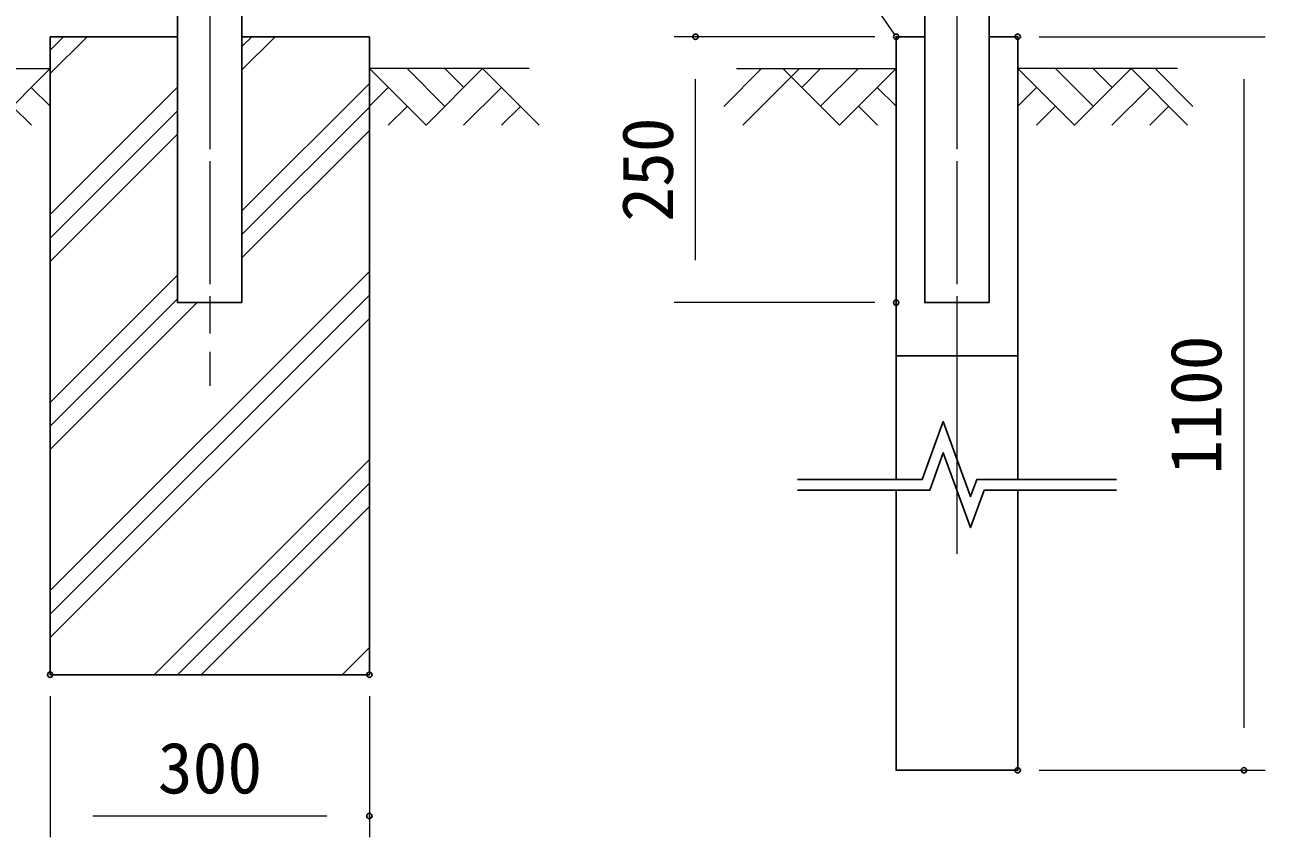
# Model space of a CAD drawing. Units: millimetres, scale not verified. Extents: x -4200 to 4200, y -2970 to 2970.
# Drawn here: x -720 to 446, y -907 to -143 of the extents above; entities that cross this region are included whole.
import ezdxf
from ezdxf.enums import TextEntityAlignment as Align

# ---------------------------------------------------------------- set-up
doc = ezdxf.new("R2010")
doc.units = ezdxf.units.MM
doc.header["$LTSCALE"] = 10
doc.header["$PDMODE"] = 32
doc.header["$PDSIZE"] = 5
doc.linetypes.add('USER1', pattern=[50.8, 31.75, -6.35, 6.35, -6.35])
for name, color, linetype, lineweight in [('0-3_D-STR1', 1, 'Continuous', 25), ('0-4_D-BMK', 2, 'USER1', 13), ('0-5_D-STR-DIM', 7, 'Continuous', 13), ('0-6_0', 7, 'Continuous', 25), ('0-9_D-STR4', 7, 'Continuous', 25), ('0-A_D-DCR-HCH', 7, 'Continuous', 13), ('0-D_D-STR-TXT', 7, 'Continuous', 13)]:
    doc.layers.add(name, color=color, linetype=linetype, lineweight=lineweight)
doc.layers.add('0-7_Defpoints', color=8, linetype='Continuous')
doc.styles.add('ＭＳ ゴシック', font='')
doc.styles.get('ＭＳ ゴシック').set_extended_font_data('MS Gothic')

msp = doc.modelspace()

# ---------------------------------------------------------------- linework, layer by layer
at = {"layer": '0-3_D-STR1'}
for p, q in [((-515.71, -128.33), (-515.71, -404.33)), ((186.46, -128.33), (186.46, -404.33))]:
    msp.add_line(p, q, dxfattribs=at)
for points in [[(-576.21, -134.33), (-576.21, -404.33), (-515.71, -404.33)], [(125.96, -134.33), (125.96, -404.33), (186.46, -404.33)]]:
    msp.add_lwpolyline(points, dxfattribs=at)
at = {"layer": '0-4_D-BMK'}
for p, q in [((-545.96, 1125.8), (-545.96, -433.5)), ((156.21, 1125.8), (156.21, -640.6)), ((-545.96, 1073.49), (-545.96, -482.5)), ((156.21, 1073.49), (156.21, -560.68))]:
    msp.add_line(p, q, dxfattribs=at)
at = {"layer": '0-5_D-STR-DIM'}
for p, q in [((79.06, -154.33), (-109.48, -154.33)), ((233.36, -154.33), (445.87, -154.33)), ((-89.48, -364.33), (-89.48, -194.33)), ((425.87, -194.33), (425.87, -804.16)), ((79.06, -404.33), (-109.48, -404.33)), ((-695.96, -774.33), (-695.96, -907.09)), ((-395.96, -774.33), (-395.96, -907.09)), ((233.36, -844.16), (445.87, -844.16)), ((-655.96, -887.09), (-435.96, -887.09))]:
    msp.add_line(p, q, dxfattribs=at)
at = {"layer": '0-6_0'}
for points in [[(125.96, -154.33), (99.06, -154.33), (99.06, -570.74)], [(213.36, -570.74), (213.36, -154.33), (186.46, -154.33)], [(6.21, -570.74), (123.56, -570.74), (143.39, -516.26), (169.04, -586.74), (174.86, -570.74), (306.21, -570.74)], [(6.21, -580.74), (130.56, -580.74), (143.39, -545.5), (169.04, -615.98), (181.86, -580.74), (306.21, -580.74)], [(99.06, -580.74), (99.06, -844.16), (213.36, -844.16), (213.36, -580.74)]]:
    msp.add_lwpolyline(points, dxfattribs=at)
at = {"layer": '0-7_Defpoints'}
for p in [(-89.48, -154.33), (99.06, -154.33), (213.36, -154.33), (99.06, -404.33), (-695.96, -754.33), (-395.96, -754.33), (213.36, -844.16), (425.87, -844.16), (-395.96, -887.09)]:
    msp.add_point(p, dxfattribs=at)
at = {"layer": '0-9_D-STR4'}
for p, q in [((-695.96, -154.33), (-695.96, -754.33)), ((-576.21, -154.33), (-695.96, -154.33)), ((-395.96, -154.33), (-515.71, -154.33)), ((-395.96, -154.33), (-395.96, -754.33)), ((99.06, -454.33), (213.36, -454.33)), ((-695.96, -754.33), (-395.96, -754.33))]:
    msp.add_line(p, q, dxfattribs=at)
at = {"layer": '0-A_D-DCR-HCH'}
for p, q in [((-695.96, -189.03), (-661.26, -154.33)), ((-695.96, -166.93), (-683.35, -154.33)), ((-515.71, -185.56), (-484.48, -154.33)), ((-515.71, -163.46), (-506.58, -154.33)), ((-845.96, -184.33), (-695.96, -184.33)), ((-749.17, -237.54), (-695.96, -184.33)), ((-245.96, -184.33), (-395.96, -184.33)), ((-342.75, -237.54), (-395.96, -184.33)), ((-325.01, -219.8), (-360.48, -184.33)), ((-289.53, -184.33), (-342.75, -237.54)), ((-307.18, -202.16), (-325.01, -184.33)), ((-289.53, -184.33), (-236.32, -237.54)), ((-62.85, -219.8), (-27.38, -184.33)), ((-50.94, -184.26), (99.06, -184.26)), ((-45.12, -237.54), (8.1, -184.33)), ((-7.36, -184.26), (45.85, -237.47)), ((10.28, -202.09), (28.11, -184.26)), ((28.11, -219.73), (63.59, -184.26)), ((45.85, -237.47), (99.06, -184.26)), ((363.36, -184.26), (213.36, -184.26)), ((266.57, -237.47), (213.36, -184.26)), ((284.31, -219.73), (248.84, -184.26)), ((319.79, -184.26), (266.57, -237.47)), ((302.14, -202.09), (284.31, -184.26)), ((319.79, -184.26), (373, -237.47)), ((377.88, -219.8), (342.4, -184.33)), ((-713.7, -202.07), (-695.96, -219.72)), ((-695.96, -321.61), (-576.21, -201.86)), ((-515.71, -318.14), (-395.96, -198.39)), ((-378.22, -202.07), (-395.96, -219.72)), ((-271.8, -202.07), (-307.44, -237.54)), ((81.32, -201.99), (99.06, -219.65)), ((231.1, -201.99), (213.36, -219.65)), ((337.52, -201.99), (301.89, -237.47)), ((-731.43, -219.8), (-713.61, -237.54)), ((-515.71, -340.24), (-395.96, -220.49)), ((-360.48, -219.8), (-378.3, -237.54)), ((-254.06, -219.8), (-271.88, -237.54)), ((63.59, -219.73), (81.41, -237.47)), ((248.84, -219.73), (231.02, -237.47)), ((355.26, -219.73), (337.44, -237.47)), ((-695.96, -343.71), (-576.21, -223.96)), ((-515.71, -362.33), (-395.96, -242.58)), ((-695.96, -365.81), (-576.21, -246.06)), ((-695.96, -675.17), (-395.96, -375.17)), ((-695.96, -498.39), (-576.21, -378.64)), ((-695.96, -697.26), (-395.96, -397.26)), ((-695.96, -520.49), (-576.21, -400.74)), ((-695.96, -542.58), (-557.7, -404.33)), ((-695.96, -719.36), (-395.96, -419.36)), ((-598.34, -754.33), (-395.96, -551.94)), ((-576.25, -754.33), (-395.96, -574.04)), ((-554.15, -754.33), (-395.96, -596.14)), ((-421.57, -754.33), (-395.96, -728.72)), ((-399.47, -754.33), (-395.96, -750.82))]:
    msp.add_line(p, q, dxfattribs=at)
at = {"layer": '0-D_D-STR-TXT'}
msp.add_lwpolyline([(-363.13, 34.16), (-31.55, 34.16), (97.33, -151.88)], dxfattribs=at)

# ---------------------------------------------------------------- texts
at = {"layer": '0-5_D-STR-DIM', "style": 'ＭＳ ゴシック'}
for s, p in [('250', (-96.23, -328.33)), ('1100', (419.13, -566.14))]:
    msp.add_text(s, height=48.09, rotation=90, dxfattribs=at).set_placement(p, align=Align.BOTTOM_LEFT)
msp.add_text('300', height=48.09, dxfattribs=at).set_placement((-594.83, -880.34), align=Align.BOTTOM_LEFT)

doc.saveas('drawing.dxf')
